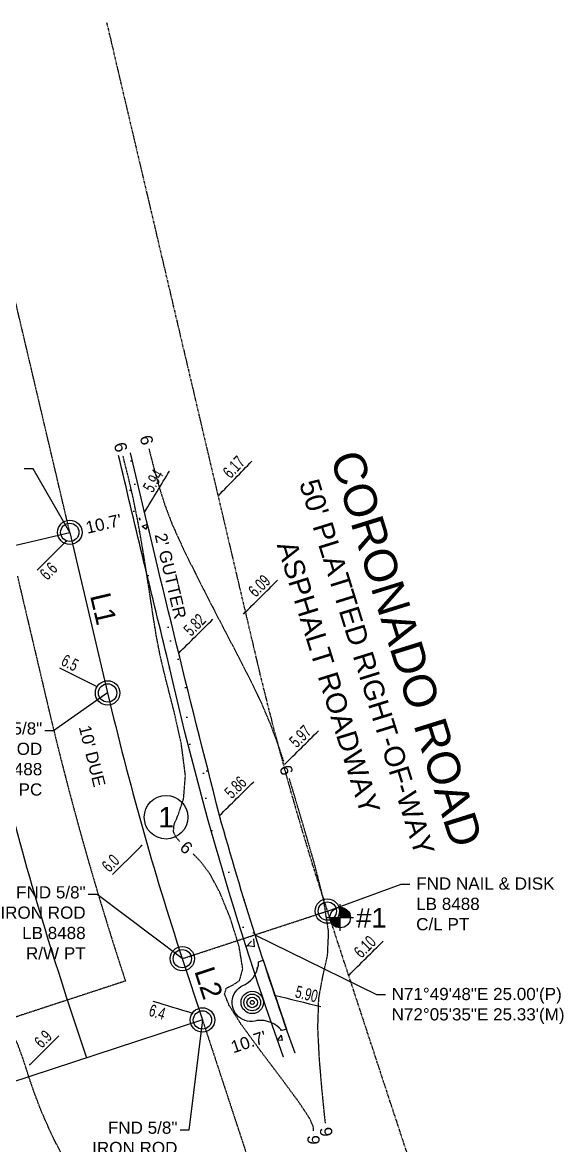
# Model space of a CAD drawing. Header units: inches. Extents: x -25328 to 8149, y -5530 to 4336.
# Drawn here: x -17222 to -16159, y 2126 to 4336 of the extents above; entities that cross this region are included whole.
import ezdxf
from ezdxf.enums import TextEntityAlignment as Align

# ---------------------------------------------------------------- set-up
doc = ezdxf.new("R2010")
doc.units = ezdxf.units.IN
doc.header["$LTSCALE"] = 16
doc.header["$MEASUREMENT"] = 0
for name, pattern in [('HIDDEN', [0.375, 0.25, -0.125]), ('HIDDEN2', [0.1875, 0.125, -0.0625]), ('PHANTOM2', [1.25, 0.625, -0.125, 0.125, -0.125, 0.125, -0.125])]:
    doc.linetypes.add(name, pattern=pattern)
doc.layers.get('0').update_dxf_attribs({"linetype": 'CONTINUOUS'})
for name, color, linetype in [('B', 6, 'CONTINUOUS'), ('BORDER', 7, 'CONTINUOUS'), ('CONC', 3, 'CONTINUOUS'), ('EASEMENT', 1, 'HIDDEN2'), ('EG_CONT-MNR', 21, 'HIDDEN'), ('TEXT', 11, 'CONTINUOUS'), ('TOPO', 30, 'CONTINUOUS')]:
    doc.layers.add(name, color=color, linetype=linetype)
doc.styles.add('20-BOUND', font='arial.ttf', dxfattribs={"height": 2.25})
doc.styles.add('ARIAL', font='arial.ttf', dxfattribs={"height": 13.333333})
doc.styles.get("Standard").update_dxf_attribs({"font": 'arial.ttf'})
doc.styles.add('TECHTXT', font='stylu.ttf', dxfattribs={"width": 0.7, "height": 2.1})
doc.dimstyles.get("Standard").update_dxf_attribs({"dimtxt": 0.18, "dimasz": 0.18, "dimexe": 0.18, "dimexo": 0.0625, "dimgap": 0.09, "dimtad": 0, "dimtih": 1, "dimtoh": 1, "dimdec": 4, "dimzin": 0, "dimdsep": 46, "dimtxsty": 'Standard', "dimcen": 0.09, "dimadec": 0, "dimazin": 0, "dimtfac": 1, "dimtdec": 4, "dimtofl": 0, "dimtmove": 0, "dimatfit": 3, "dimfxl": 0, "dimtolj": 1, "dimtzin": 0, "dimarcsym": 0})
doc.dimstyles.new('TIES', dxfattribs={"dimscale": 3, "dimtxt": 0.7, "dimasz": 0.45, "dimexe": 0.175, "dimexo": 0.35, "dimgap": 0.1, "dimtad": 0, "dimzin": 0, "dimdsep": 46, "dimtxsty": 'TECHTXT', "dimblk": 'AR1', "dimcen": 0.35, "dimse1": 1, "dimse2": 1, "dimclrd": 256, "dimclre": 256, "dimclrt": 256, "dimaunit": 1, "dimadec": 3, "dimazin": 0, "dimtfac": 1, "dimtofl": 0, "dimtmove": 2, "dimatfit": 0, "dimldrblk": 'AR1', "dimfxl": 0, "dimtolj": 1, "dimtzin": 0, "dimlwd": -1, "dimlwe": 13, "dimarcsym": 0})

# ---------------------------------------------------------------- blocks, each defined once
blk = doc.blocks.new('AR1')
at = {"linetype": 'ByBlock', "lineweight": -2}
blk.add_line((-1, 0), (0, 0), dxfattribs=at)
for centre, radius, start, end in [((-0.2, 2.2), 2.19, 244.2254, 271.2824), ((-0.2, -2.2), 2.19, 88.7176, 115.7746), ((-1.3, 0), 0.251, 316.4507, 43.5493), ((-0.2, 2.2), 2.24, 249.0489, 257.1574), ((-0.2, -2.2), 2.24, 102.8426, 110.9511)]:
    blk.add_arc(centre, radius, start, end, dxfattribs=at)
blk = doc.blocks.new('ip')
for radius in [0.05, 0.0375]:
    blk.add_circle((0, 0), radius)
blk = doc.blocks.new('BM')
for p, q in [((0, -0.13), (0, 0.13)), ((-0.13, 0), (0.13, 0))]:
    blk.add_line(p, q)
at = {"const_width": 0.1}
for points in [[(-0.05, 0, 0.414214), (0, -0.05, 1)], [(0.05, 0, 0.414214), (0, 0.05, 1)]]:
    blk.add_lwpolyline(points, format="xyb", dxfattribs=at)
blk.add_circle((0, 0), 0.1)

msp = doc.modelspace()

# ---------------------------------------------------------------- hatches: boundary and pattern name
at = {"layer": 'CONC'}
h = msp.add_hatch(dxfattribs=at)
h.set_pattern_fill('AR-CONC', color=256, scale=15.999996, style=0)
h.set_pattern_definition([(50, (-7377535.34, -22386962.215), (114.7616004, -10.04033908), [11.999997, -131.99996687]), (355, (-7377535.34, -22386962.22), (-22.2002078, 120.3507112), [9.5999976, -105.5999735]), (100.45144446, (-7377525.78, -22386963.05), (92.56139224, 110.31037087), [10.19842816, -112.18270976]), (46.1842, (-7377535.34, -22386930.22), (170.75857005, -26.4830783), [17.9999955, -197.9999503]), (96.6356355, (-7377521.11, -22386932.42), (149.5458738, 155.858937), [15.2976509, -168.2741594]), (351.184164, (-7377535.34, -22386930.22), (149.5458737, 155.8589369), [14.3999964, -158.3999604]), (21, (-7377519.34, -22386938.22), (95.50510437, -64.41900634), [11.999997, -131.99996687]), (326, (-7377519.34, -22386938.22), (38.93044334, 116.0239781), [9.5999976, -105.5999735]), (71.45144474, (-7377511.38, -22386943.58), (134.43554653, 51.6049715), [10.19842784, -112.18270976]), (37.5, (-7377535.34, -22386962.215), (1.94557636, 53.263003244), [0, -104.31997382, 0, -107.1999731, 0, -105.9999734]), (7.5, (-7377535.34, -22386962.215), (42.09111543, 63.10585806), [0, -61.11998466, 0, -101.91997442, 0, -40.39998986]), (327.5, (-7377571.02, -22386962.215), (85.41156835, -3.60877857), [0, -39.99998996, 0, -124.79996868, 0, -165.59995843]), (317.5, (-7377587.02, -22386962.215), (93.30976367, 16.01679315), [0, -51.99998695, 0, -82.8799792, 0, -117.59997048])])
h.paths.add_polyline_path([(-17009.71682007, 3489.29823586), (-17033.08316026, 3483.81971906, 0.0028055216), (-16938.32354987, 3089.62734394, 0.0214809076), (-16787.73222838, 2533.48307911), (-16764.92789293, 2540.96753433, -0.0091536209), (-16834.68817574, 2775.55183926, -0.00508894)])
h.paths.add_polyline_path([(-16764.92789293, 2540.96753433), (-16787.73222838, 2533.48307911, 0.0027758335), (-16764.80014659, 2462.61224895, 0.1279004625), (-16757.88650805, 2487.97175671), (-16748.84390707, 2490.97757921, -0.0019639525)])
h.paths.add_polyline_path([(-16703.05282162, 2355.48557971), (-16712.14364156, 2352.46372891, 0.1199260654), (-16732.85693221, 2368.10120265, 0.0026810298), (-16708.95064174, 2300.24459388), (-16686.35745183, 2308.34075161, -0.0018704541)])

# ---------------------------------------------------------------- linework, layer by layer
at = {"linetype": 'Continuous'}
msp.add_circle((-16939.80920467, 2772.28501234), 42.96167501, dxfattribs=at)
at = {"layer": 'B', "flags": 128}
for points in [[(-18647.66530345, 2975.65369214), (-17129.06894336, 3332.67623361)], [(-16868.27777139, 2373.42472432), (-18350.48908818, 1886.95826875)]]:
    msp.add_lwpolyline(points, dxfattribs=at)
for points in [[(-17129.06894336, 3332.67623361), (-17054.80825473, 3016.80819071), (-17054.80825473, 3016.80819071, 0.0215581551), (-16907.86865678, 2494.05392226), (-16907.86865677, 2494.05392225), (-16868.27777139, 2373.42472432)], [(-17362.6991526, 3277.74968877), (-17288.43846398, 2961.88164587, 0.0215581551), (-17135.90116705, 2419.2129291), (-17096.31028166, 2298.58373115)]]:
    msp.add_lwpolyline(points, format="xyb", dxfattribs=at)
at = {"layer": 'CONC', "linetype": 'PHANTOM2', "ltscale": 0.5}
msp.add_lwpolyline([(-17056.73736117, 4335.85525164), (-16762.77049318, 3085.46637179, 0.0215581551), (-16622.82801893, 2587.60516372), (-16283.87316089, 1554.84592467)], format="xyb", dxfattribs=at)
at = {"layer": 'CONC', "flags": 128}
for points in [[(-16708.95064174, 2300.24459388), (-16708.95064174, 2300.24459388, -0.0306617609), (-16938.32354988, 3089.62734396), (-16938.32354988, 3089.62734397), (-16938.32354991, 3089.62734407, -0.0028055216), (-17033.08316027, 3483.8197191), (-17033.08316027, 3483.8197191)], [(-16686.35745183, 2308.34075161), (-16686.35745183, 2308.34075161, -0.0183387115), (-16834.68817575, 2775.55183927), (-16834.68817575, 2775.55183929), (-16834.68817575, 2775.55183929, -0.00508894), (-17009.71682007, 3489.29823586), (-17009.71682008, 3489.2982359)], [(-16703.10104055, 2355.4695514), (-16712.14364156, 2352.46372891, 0.2539783217), (-16760.62730938, 2372.27618628, -1.001045044), (-16784.14519892, 2443.27415875, 0.2657116786), (-16757.88650805, 2487.97175671), (-16748.84390707, 2490.97757921), (-16703.09502737, 2355.60619714)]]:
    msp.add_lwpolyline(points, format="xyb", dxfattribs=at)
at = {"layer": 'CONC'}
for radius in [21.9550289, 16.46627167, 10.36214878, 3.87369158]:
    msp.add_circle((-16770.41345981, 2407.87088624), radius, dxfattribs=at)
at = {"layer": 'EASEMENT', "ltscale": 0.5}
msp.add_lwpolyline([(-17232.15241177, 3246.80540888), (-17171.62335936, 2989.34491831, 0.0215581551), (-17021.88491191, 2456.63342567), (-17019.71452311, 2450.02048287)], format="xyb", dxfattribs=at)
msp.add_lwpolyline([(-17019.71452311, 2450.02048287), (-18387.90958476, 2000.97452388)], dxfattribs=at)
at = {"layer": 'EG_CONT-MNR', "ltscale": 0.25, "flags": 128}
for points in [[(-16973.67058954, 3497.29384358), (-16973.48692051, 3496.5762347), (-16972.20123727, 3491.55297251), (-16968.71152589, 3477.91840394), (-16962.20487985, 3452.95326074), (-16953.0248271, 3420.28382619), (-16941.80400331, 3385.12276693), (-16928.96172262, 3351.35161432), (-16914.06401278, 3317.52735647), (-16896.46358261, 3280.87583956), (-16875.72433946, 3239.27173719), (-16852.25500486, 3193.18500051), (-16826.67548708, 3143.73438698), (-16799.90572182, 3092.34390026), (-16774.0656778, 3041.65839535), (-16751.57533372, 2994.62797501), (-16734.13079846, 2953.34408405), (-16720.53271544, 2916.46363857), (-16708.85785783, 2881.78491047)], [(-16912.85455969, 2724.62136136), (-16920.58694842, 2733.2663921), (-16925.29567936, 2743.78588353), (-16923.957095, 2758.05429817), (-16915.33751664, 2778.3984294), (-16905.36318383, 2808.95441199), (-16901.7503083, 2854.31070246), (-16909.78942945, 2916.10832324), (-16925.06834772, 2984.1985065), (-16940.74919485, 3045.48504709), (-16951.61901005, 3091.08381914), (-16958.96451114, 3128.95901369), (-16965.69733282, 3171.28691109), (-16974.09894665, 3226.6460286), (-16983.93016037, 3289.22384461), (-16994.32161864, 3349.61006906), (-17004.56603076, 3400.60736396), (-17014.60436894, 3443.87008217), (-17024.53967025, 3483.26550987)], [(-16698.10943292, 2848.26609212), (-16695.70419649, 2840.52991754), (-16692.97686396, 2831.6278947), (-16689.60533945, 2820.39417462), (-16685.00313236, 2804.81423489), (-16677.52617718, 2779.47885815), (-16665.2660127, 2738.13015843), (-16647.80228284, 2677.89792633), (-16630.66704419, 2609.46269799), (-16620.88045778, 2546.89270967), (-16623.03565921, 2499.84391111), (-16632.01768055, 2460.32324498), (-16640.28453361, 2415.92538934), (-16642.11151205, 2358.44680314), (-16639.04307996, 2296.49108796), (-16634.44098992, 2242.86363465), (-16631.00514075, 2207.06149692), (-16628.78802074, 2185.34845311), (-16627.18026532, 2170.67995412)], [(-16649.98130727, 2155.09093491), (-16649.98101618, 2155.23811283), (-16649.97897849, 2156.26835824), (-16649.97344765, 2159.06473879), (-16650.99638489, 2165.38021056), (-16658.21458245, 2180.44728582), (-16677.82854249, 2210.36836933), (-16713.05907323, 2258.09849189), (-16755.20823552, 2314.00324653), (-16792.5984016, 2365.30083783), (-16815.84850674, 2401.89345868), (-16824.76375537, 2424.41910489), (-16821.44592075, 2436.1997412), (-16809.10657195, 2441.81643815), (-16795.39646129, 2450.88670595), (-16789.07614293, 2474.28716471), (-16796.3951346, 2518.64526274), (-16813.55881181, 2573.5917578), (-16834.26151657, 2624.50820617), (-16853.40223646, 2660.24862913), (-16870.69853496, 2683.55674724), (-16887.07262707, 2700.64871005)]]:
    msp.add_lwpolyline(points, dxfattribs=at)
at = {"layer": 'EG_CONT-MNR', "ltscale": 0.25}
msp.add_lwpolyline([(-17133.79028472, 2087.85833135), (-17139.87443824, 2099.11908676), (-17164.65996236, 2147.61269319), (-17184.74041599, 2193.17799806), (-17199.45522708, 2231.90365171), (-17209.03753351, 2260.07014615), (-17214.1836056, 2276.01310713), (-17217.44224396, 2286.28874357), (-17221.82538044, 2299.50840627), (-17230.20554697, 2322.19011127), (-17244.89767372, 2352.478531), (-17268.0772932, 2386.42499757), (-17300.9649537, 2420.75510784), (-17340.9612935, 2454.89147755), (-17384.51197366, 2488.93096729)], dxfattribs=at)
at = {"layer": 'TEXT', "linetype": 'HIDDEN2', "ltscale": 0.5}
for points in [[(-17129.06894336, 3332.67623361), (-17348.77512272, 4267.19707059)], [(-16907.86865677, 2494.05392225), (-16622.82801893, 2587.60516371)], [(-16868.27777139, 2373.42472432), (-16568.91379874, 1461.29468321)]]:
    msp.add_lwpolyline(points, dxfattribs=at)

# ---------------------------------------------------------------- block references
at = {"layer": 'TEXT', "xscale": 479.9998795200001, "yscale": 479.9998795200001, "zscale": 479.9998795200001}
for p in [(-17129.06894336, 3332.67623361), (-17054.80825473, 3016.80819071), (-16622.82801893, 2587.60516372), (-16907.86865678, 2494.05392226), (-16868.27777139, 2373.42472432)]:
    msp.add_blockref('ip', p, dxfattribs=at)
at = {"layer": 'TEXT', "ltscale": 0.25, "xscale": 201.7446053061188, "yscale": 201.7446053061188, "zscale": 201.7446053061188}
msp.add_blockref('BM', (-16597.51470466, 2574.79613788), dxfattribs=at)

# ---------------------------------------------------------------- texts
at = {"linetype": 'Continuous', "style": 'ARIAL'}
msp.add_text('1', height=39.99998996, dxfattribs=at).set_placement((-16939.80920467, 2772.28501234), align=Align.MIDDLE_CENTER)
at = {"layer": 'BORDER', "color": 5, "style": 'ARIAL'}
msp.add_text('CORONADO ROAD', height=63.999983936, rotation=287.2876182512, dxfattribs=at).set_placement((-16436.20004271, 3113.36133884), align=Align.TOP_CENTER)
at = {"layer": 'BORDER', "color": 7, "style": 'ARIAL'}
for s, p in [("50' PLATTED RIGHT-OF-WAY", (-16564.03165863, 3061.47119281)), ('ASPHALT ROADWAY', (-16639.44348868, 3041.35541198))]:
    msp.add_text(s, height=39.99998996, rotation=287.2876182512, dxfattribs=at).set_placement(p, align=Align.CENTER)
at = {"layer": 'CONC', "insert": (-16942.99692176, 3244.07501452), "char_height": 23.999993976, "attachment_point": 8, "rotation": 283.3259836407}
msp.add_mtext("2' GUTTER", dxfattribs=at)
at = {"layer": 'EASEMENT', "insert": (-17096.98319391, 2889.68753995), "char_height": 23.999993976, "attachment_point": 8, "rotation": 284.0929588476}
msp.add_mtext("10' DUE", dxfattribs=at)
at = {"layer": 'EG_CONT-MNR', "ltscale": 0.25}
for rotation, p in [(284.3564147949, (-16978.03456577, 3514.34423128)), (284.3564300538, (-17028.90364537, 3500.31589566)), (287.7624130249, (-16703.4110653, 2865.04875412)), (318.0538177491, (-16899.92651518, 2712.67629236)), (89.8866882324, (-16650.01611753, 2137.49096908)), (96.3687744141, (-16625.22794359, 2153.18857292))]:
    msp.add_text('6', height=24, rotation=rotation, dxfattribs=at).set_placement(p, align=Align.MIDDLE_CENTER)
at = {"layer": 'TEXT', "ltscale": 0.25, "style": '20-BOUND'}
msp.add_text('#1', height=38.429465245, dxfattribs=at).set_placement((-16566.18131955, 2555.07695824))
at = {"layer": 'TEXT', "attachment_point": 8}
for s, insert, char_height, rotation in [("10.7'", (-17059.72656636, 3337.6222511), 24, 13.23), ('L1', (-17082.45150473, 3178.04360223), 40.07998994, 283.23), ('L2', (-16875.09377621, 2440.04329284), 40.07998994, 288.17), ("10.7'", (-16773.59378918, 2318.55480069), 24, 18.17)]:
    msp.add_mtext(s, dxfattribs=dict(at, insert=insert, char_height=char_height, rotation=rotation))
at = {"layer": 'TEXT', "char_height": 23.999993976}
for s, insert, width, attachment_point in [('FND 5/8"\\PIRON ROD\\PLB 8488\\PR/W PC', (-17183.18875859, 2958.86874), 166.0953471232, 3), ('FND NAIL & DISK\\PLB 8488\\PC/L PT', (-16448.17259165, 2653.79337117), 462.2486282725, 1), ('FND 5/8"\\PIRON ROD\\PLB 8488\\PR/W PT', (-17097.93366464, 2636.60655031), 166.0953471232, 3), ('N71°49\'48"E 25.00\'(P)\\PN72°05\'35"E 25.33\'(M)', (-16496.483448, 2436.50635632), 462.2486282725, 1), ('FND 5/8"\\PIRON ROD\\PLB 8488', (-16917.51489438, 2173.51769312), 166.0953471232, 3)]:
    msp.add_mtext(s, dxfattribs=dict(at, insert=insert, width=width, attachment_point=attachment_point))
at = {"layer": 'TOPO', "linetype": 'Continuous', "style": 'TECHTXT', "width": 0.7}
for s, rotation, p in [('6.17', 46.2133084431, (-16821.94616966, 3445.50090393)), ('5.94', 58.9314901784, (-16976.57607514, 3415.33647182)), ('6.6', 45, (-17181.95018579, 3245.58263865)), ('6.09', 45, (-16772.09618548, 3212.15849053)), ('5.82', 45, (-16899.26149804, 3135.36132014)), ('6.5', 333.5433503244, (-17142.7237269, 3083.16991969)), ('5.97', 45, (-16691.60333558, 2915.98851053)), ('5.86', 45, (-16818.98708217, 2815.779129)), ('6.0', 45, (-17060.05398005, 2670.92402058)), ('6.10', 45, (-16564.51400179, 2502.06940274)), ('5.90', 346.3137943098, (-16684.7559079, 2429.81310541)), ('6.4', 343.3312623767, (-16972.06160037, 2393.62033186)), ('6.9', 45, (-17192.73107926, 2324.91064802))]:
    msp.add_text(s, height=24, rotation=rotation, dxfattribs=at).set_placement(p, align=Align.MIDDLE_LEFT)

# ---------------------------------------------------------------- leaders
at = {"layer": 'TEXT'}
for points in [[(-17129.06894336, 3332.67623361), (-17201.35449289, 3457.6384331), (-17218.48808321, 3457.6384331)], [(-17054.80825473, 3016.80819071), (-17160.82622334, 2942.22861054), (-17177.95981366, 2942.22861054)], [(-16622.82801893, 2587.60516372), (-16477.55370608, 2640.53226651), (-16460.42011576, 2640.53226651)], [(-16907.86865678, 2494.05392226), (-17075.57112939, 2619.96642085), (-17092.70471971, 2619.96642085)], [(-16765.34833785, 2540.82954298), (-16525.86456243, 2423.24525166), (-16508.73097211, 2423.24525166)], [(-16868.27777139, 2373.42472432), (-16895.15235914, 2156.87756366), (-16912.28594945, 2156.87756366)]]:
    msp.add_leader(points, dimstyle='Standard', override={"dimscale": 30, "dimtxt": 0.0625, "dimasz": 0.08, "dimgap": 0.04, "dimtad": 1, "dimtih": 0, "dimtoh": 0, "dimdec": 1, "dimpost": "'", "dimtxsty": 'Standard', "dimse1": 1, "dimse2": 1, "dimtdec": 1}, dxfattribs=at)
at = {"layer": 'TOPO', "path_type": 1}
for points in [[(-16836.79194343, 3404.95016499), (-16771.12517673, 3472.97173549)], [(-16982.13012506, 3372.51227356), (-16933.04985078, 3453.3218335)], [(-17135.76522358, 3315.90464343), (-17193.46498967, 3258.20487734)], [(-16787.79727818, 3171.93119736), (-16720.70490194, 3238.54704645)], [(-16914.96259073, 3095.13402698), (-16847.87021449, 3161.74987607)], [(-17075.32971116, 3028.85993872), (-17148.38369554, 3065.21432467)], [(-16707.30442828, 2875.76121736), (-16640.21205203, 2942.37706645)], [(-16834.68817575, 2775.55183929), (-16767.5957995, 2842.16768838)], [(-16987.13080898, 2717.54738933), (-17044.83057507, 2659.84762324)], [(-16580.21509449, 2461.84210957), (-16513.12271824, 2528.45795866)], [(-16887.19749375, 2386.33781766), (-16965.36839249, 2409.74372722)], [(-16727.2836887, 2422.31995604), (-16635.50194931, 2399.62258585)], [(-17208.43217196, 2284.68335485), (-17150.73240587, 2342.38312094)]]:
    msp.add_leader(points, dimstyle='TIES', override={"dimasz": 0.6}, dxfattribs=at)

doc.saveas('drawing.dxf')
